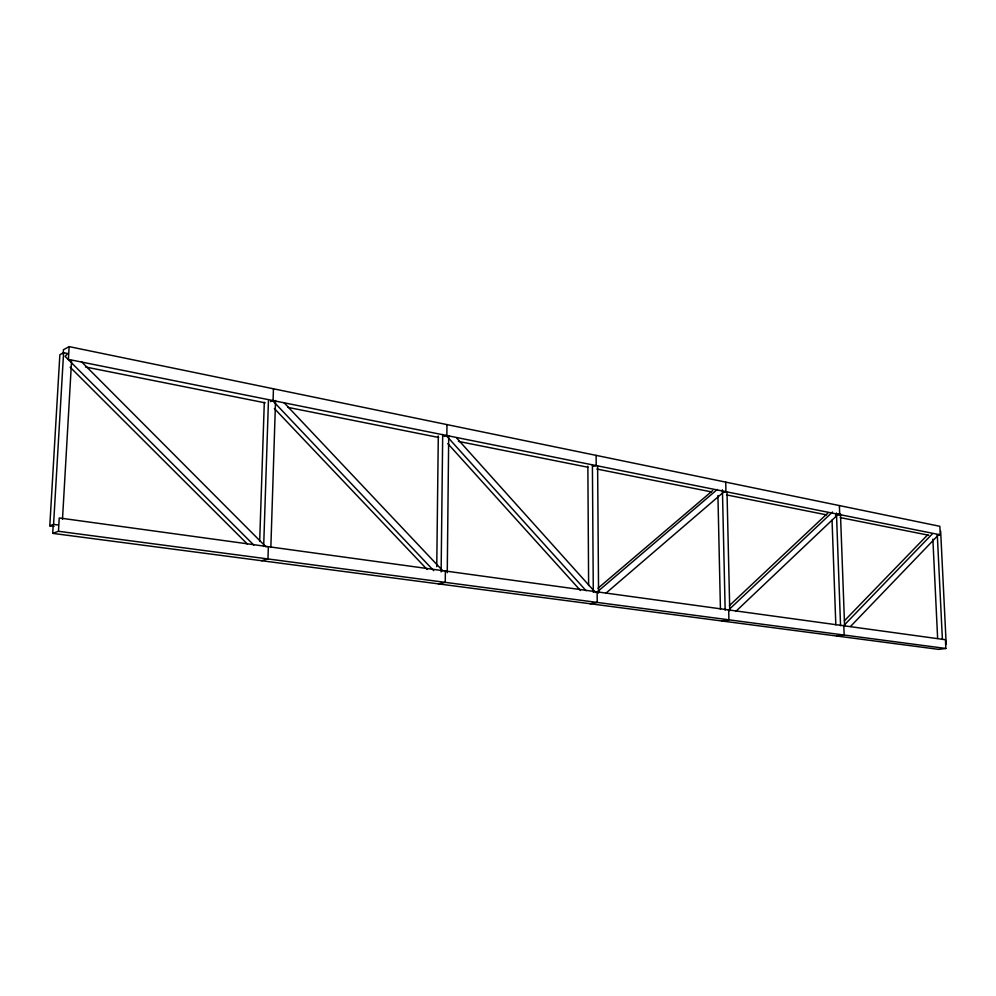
<?xml version="1.0" encoding="UTF-8"?>
<svg xmlns="http://www.w3.org/2000/svg" width="996" height="996" viewBox="0 0 996 996"><rect width="100%" height="100%" fill="white"/><g stroke="black" fill="none" stroke-linecap="round" stroke-linejoin="round"><path stroke-width="1.49" d="M441.128 571.903L442.697 434.468M445.374 571.019L445.262 582.361L438.452 583.88M446.967 424.595L446.855 435.538L444.179 436.422M447.254 572.737L448.71 435.675M436.746 566.662L438.302 435.987M263.666 546.431L268.447 400.616M268.36 546.692L267.961 558.943L261.562 560.723M273.452 388.789L273.078 400.579L270.551 401.612M270.85 547.427L275.543 400.479M259.67 541.463L264.301 402.309M52.713 533.37L58.465 531.279L59.237 517.957L945.416 639.718L945.839 648.471L938.73 649.38L52.713 533.37L53.137 526.013M69.122 346.62L68.388 359.394L940.274 534.827L939.863 526.311L69.122 346.62L63.433 349.733L63.184 353.966M62.487 519.389L71.588 360.54M54.07 526.386L49.8 525.813L59.86 354.713L63.595 352.684L67.765 353.53L65.076 356.381L253.818 545.086M49.8 525.813L53.572 524.406L63.595 352.684M850.46 626.521L938.979 534.366M844.334 620.844L927.687 534.815M843.6 625.762L932.343 533.881M735.783 611.444L838.508 514.023M729.383 605.63L827.913 512.99M728.4 610.162L832.532 511.994M605.829 593.28L723.694 492.024M596.729 592.371L717.294 489.447M598.023 588.225L712.7 490.567M593.442 466.365L596.193 465.593L596.118 455.371M723.146 492.373L725.947 491.7L725.723 482.126M835.495 515.48L839.715 514.596L839.379 505.582M937.473 535.362L940.274 534.827M590.192 603.75L597.214 602.431L597.139 591.873M721.789 620.981L728.91 619.823L728.686 609.938M837.014 636.058L844.16 635.037L843.811 625.762M58.465 531.279L945.839 648.471M53.572 524.406L57.855 524.979M85.532 366.989L265.235 402.857M288.056 407.401L438.638 437.456M458.421 441.402L587.777 467.211M596.928 469.041L711.318 491.862M726.52 494.9L826.618 514.87M840.313 517.596L928.708 535.238M70.143 367.188L247.382 544.053M81.398 361.648L266.044 546.904M274.361 408.509L427.122 569.451M273.178 401.189L433.708 570.646M283.985 402.621L442.822 570.833M447.814 443.606L580.456 590.491M456.903 438.302L595.459 592.508M445.996 435.264L586.096 590.728M940.647 531.154L946.2 644.487M937.311 535.039L942.39 639.407M932.866 539.085L937.634 638.411M840.462 513.824L844.608 626.235M836.453 513.015L840.562 625.675M832.046 520.161L835.818 624.828M727.005 492.273L729.769 610.772M722.424 489.82L725.163 610.137M717.929 495.547L720.444 609.39M597.612 465.991L598.571 593.081M592.408 464.945L593.292 592.359M587.864 466.215L588.624 585.511"/></g></svg>
